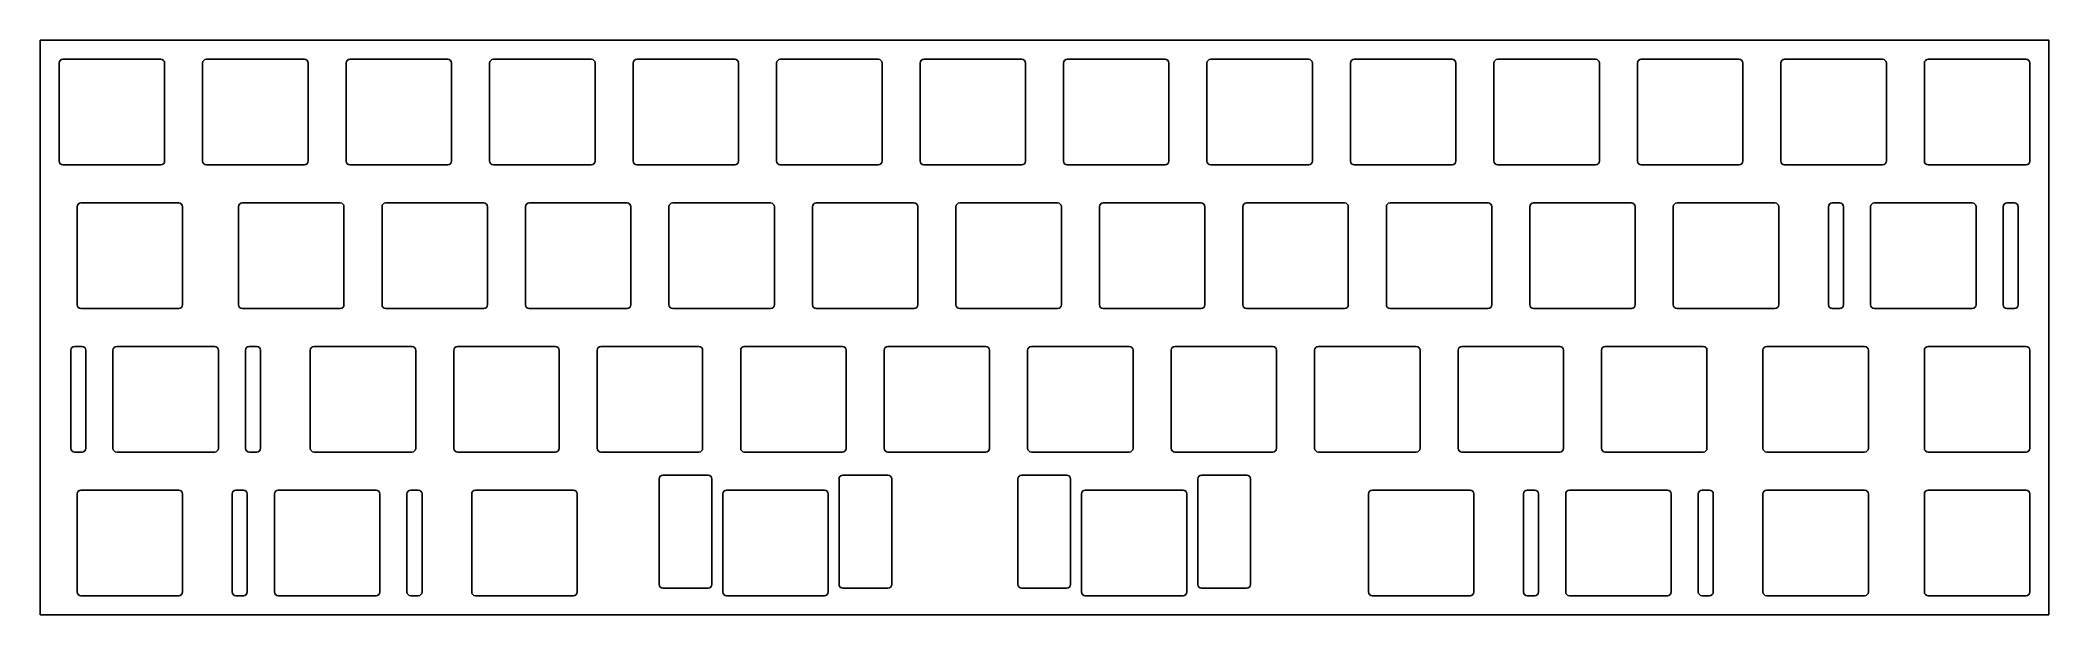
# Model space of a CAD drawing. Header units: millimetres. Extents: x 0 to 267, y -76 to 0.
import ezdxf

# ---------------------------------------------------------------- set-up
doc = ezdxf.new("R2010")
doc.units = ezdxf.units.MM

msp = doc.modelspace()

# ---------------------------------------------------------------- linework, layer by layer
for p, q in [((0, 0), (266.7, 0)), ((0, 0), (0, -76.2)), ((266.7, 0), (266.7, -76.2)), ((3.025, -2.525), (16.025, -2.525)), ((22.075, -2.525), (35.075, -2.525)), ((41.125, -2.525), (54.125, -2.525)), ((60.175, -2.525), (73.175, -2.525)), ((79.225, -2.525), (92.225, -2.525)), ((98.275, -2.525), (111.275, -2.525)), ((117.325, -2.525), (130.325, -2.525)), ((136.375, -2.525), (149.375, -2.525)), ((155.425, -2.525), (168.425, -2.525)), ((174.475, -2.525), (187.475, -2.525)), ((193.525, -2.525), (206.525, -2.525)), ((212.575, -2.525), (225.575, -2.525)), ((231.625, -2.525), (244.625, -2.525)), ((250.675, -2.525), (263.675, -2.525)), ((2.525, -3.025), (2.525, -16.025)), ((16.525, -3.025), (16.525, -16.025)), ((21.575, -3.025), (21.575, -16.025)), ((35.575, -3.025), (35.575, -16.025)), ((40.625, -3.025), (40.625, -16.025)), ((54.625, -3.025), (54.625, -16.025)), ((59.675, -3.025), (59.675, -16.025)), ((73.675, -3.025), (73.675, -16.025)), ((78.725, -3.025), (78.725, -16.025)), ((92.725, -3.025), (92.725, -16.025)), ((97.775, -3.025), (97.775, -16.025)), ((111.775, -3.025), (111.775, -16.025)), ((116.825, -3.025), (116.825, -16.025)), ((130.825, -3.025), (130.825, -16.025)), ((135.875, -3.025), (135.875, -16.025)), ((149.875, -3.025), (149.875, -16.025)), ((154.925, -3.025), (154.925, -16.025)), ((168.925, -3.025), (168.925, -16.025)), ((173.975, -3.025), (173.975, -16.025)), ((187.975, -3.025), (187.975, -16.025)), ((193.025, -3.025), (193.025, -16.025)), ((207.025, -3.025), (207.025, -16.025)), ((212.075, -3.025), (212.075, -16.025)), ((226.075, -3.025), (226.075, -16.025)), ((231.125, -3.025), (231.125, -16.025)), ((245.125, -3.025), (245.125, -16.025)), ((250.175, -3.025), (250.175, -16.025)), ((264.175, -3.025), (264.175, -16.025)), ((3.025, -16.525), (16.025, -16.525)), ((22.075, -16.525), (35.075, -16.525)), ((41.125, -16.525), (54.125, -16.525)), ((60.175, -16.525), (73.175, -16.525)), ((79.225, -16.525), (92.225, -16.525)), ((98.275, -16.525), (111.275, -16.525)), ((117.325, -16.525), (130.325, -16.525)), ((136.375, -16.525), (149.375, -16.525)), ((155.425, -16.525), (168.425, -16.525)), ((174.475, -16.525), (187.475, -16.525)), ((193.525, -16.525), (206.525, -16.525)), ((212.575, -16.525), (225.575, -16.525)), ((231.625, -16.525), (244.625, -16.525)), ((250.675, -16.525), (263.675, -16.525)), ((4.90625, -22.075), (4.90625, -35.075)), ((5.40625, -21.575), (18.40625, -21.575)), ((18.90625, -22.075), (18.90625, -35.075)), ((26.3375, -22.075), (26.3375, -35.075)), ((26.8375, -21.575), (39.8375, -21.575)), ((40.3375, -22.075), (40.3375, -35.075)), ((45.3875, -22.075), (45.3875, -35.075)), ((45.8875, -21.575), (58.8875, -21.575)), ((59.3875, -22.075), (59.3875, -35.075)), ((64.4375, -22.075), (64.4375, -35.075)), ((64.9375, -21.575), (77.9375, -21.575)), ((78.4375, -22.075), (78.4375, -35.075)), ((83.4875, -22.075), (83.4875, -35.075)), ((83.9875, -21.575), (96.9875, -21.575)), ((97.4875, -22.075), (97.4875, -35.075)), ((102.5375, -22.075), (102.5375, -35.075)), ((103.0375, -21.575), (116.0375, -21.575)), ((116.5375, -22.075), (116.5375, -35.075)), ((121.5875, -22.075), (121.5875, -35.075)), ((122.0875, -21.575), (135.0875, -21.575)), ((135.5875, -22.075), (135.5875, -35.075)), ((140.6375, -22.075), (140.6375, -35.075)), ((141.1375, -21.575), (154.1375, -21.575)), ((154.6375, -22.075), (154.6375, -35.075)), ((159.6875, -22.075), (159.6875, -35.075)), ((160.1875, -21.575), (173.1875, -21.575)), ((173.6875, -22.075), (173.6875, -35.075)), ((178.7375, -22.075), (178.7375, -35.075)), ((179.2375, -21.575), (192.2375, -21.575)), ((192.7375, -22.075), (192.7375, -35.075)), ((197.7875, -22.075), (197.7875, -35.075)), ((198.2875, -21.575), (211.2875, -21.575)), ((211.7875, -22.075), (211.7875, -35.075)), ((216.8375, -22.075), (216.8375, -35.075)), ((217.3375, -21.575), (230.3375, -21.575)), ((230.8375, -22.075), (230.8375, -35.075)), ((237.43125, -22.075), (237.43125, -35.075)), ((237.93125, -21.575), (238.93125, -21.575)), ((239.43125, -22.075), (239.43125, -35.075)), ((243.03125, -22.075), (243.03125, -35.075)), ((243.53125, -21.575), (256.53125, -21.575)), ((257.03125, -22.075), (257.03125, -35.075)), ((260.63125, -22.075), (260.63125, -35.075)), ((261.13125, -21.575), (262.13125, -21.575)), ((262.63125, -22.075), (262.63125, -35.075)), ((5.40625, -35.575), (18.40625, -35.575)), ((26.8375, -35.575), (39.8375, -35.575)), ((45.8875, -35.575), (58.8875, -35.575)), ((64.9375, -35.575), (77.9375, -35.575)), ((83.9875, -35.575), (96.9875, -35.575)), ((103.0375, -35.575), (116.0375, -35.575)), ((122.0875, -35.575), (135.0875, -35.575)), ((141.1375, -35.575), (154.1375, -35.575)), ((160.1875, -35.575), (173.1875, -35.575)), ((179.2375, -35.575), (192.2375, -35.575)), ((198.2875, -35.575), (211.2875, -35.575)), ((217.3375, -35.575), (230.3375, -35.575)), ((237.93125, -35.575), (238.93125, -35.575)), ((243.53125, -35.575), (256.53125, -35.575)), ((261.13125, -35.575), (262.13125, -35.575)), ((4.06875, -41.125), (4.06875, -54.125)), ((4.56875, -40.625), (5.56875, -40.625)), ((6.06875, -41.125), (6.06875, -54.125)), ((9.66875, -41.125), (9.66875, -54.125)), ((10.16875, -40.625), (23.16875, -40.625)), ((23.66875, -41.125), (23.66875, -54.125)), ((27.26875, -41.125), (27.26875, -54.125)), ((27.76875, -40.625), (28.76875, -40.625)), ((29.26875, -41.125), (29.26875, -54.125)), ((35.8625, -41.125), (35.8625, -54.125)), ((36.3625, -40.625), (49.3625, -40.625)), ((49.8625, -41.125), (49.8625, -54.125)), ((54.9125, -41.125), (54.9125, -54.125)), ((55.4125, -40.625), (68.4125, -40.625)), ((68.9125, -41.125), (68.9125, -54.125)), ((73.9625, -41.125), (73.9625, -54.125)), ((74.4625, -40.625), (87.4625, -40.625)), ((87.9625, -41.125), (87.9625, -54.125)), ((93.0125, -41.125), (93.0125, -54.125)), ((93.5125, -40.625), (106.5125, -40.625)), ((107.0125, -41.125), (107.0125, -54.125)), ((112.0625, -41.125), (112.0625, -54.125)), ((112.5625, -40.625), (125.5625, -40.625)), ((126.0625, -41.125), (126.0625, -54.125)), ((131.1125, -41.125), (131.1125, -54.125)), ((131.6125, -40.625), (144.6125, -40.625)), ((145.1125, -41.125), (145.1125, -54.125)), ((150.1625, -41.125), (150.1625, -54.125)), ((150.6625, -40.625), (163.6625, -40.625)), ((164.1625, -41.125), (164.1625, -54.125)), ((169.2125, -41.125), (169.2125, -54.125)), ((169.7125, -40.625), (182.7125, -40.625)), ((183.2125, -41.125), (183.2125, -54.125)), ((188.2625, -41.125), (188.2625, -54.125)), ((188.7625, -40.625), (201.7625, -40.625)), ((202.2625, -41.125), (202.2625, -54.125)), ((207.3125, -41.125), (207.3125, -54.125)), ((207.8125, -40.625), (220.8125, -40.625)), ((221.3125, -41.125), (221.3125, -54.125)), ((228.74375, -41.125), (228.74375, -54.125)), ((229.24375, -40.625), (242.24375, -40.625)), ((242.74375, -41.125), (242.74375, -54.125)), ((250.175, -41.125), (250.175, -54.125)), ((250.675, -40.625), (263.675, -40.625)), ((264.175, -41.125), (264.175, -54.125)), ((4.56875, -54.625), (5.56875, -54.625)), ((10.16875, -54.625), (23.16875, -54.625)), ((27.76875, -54.625), (28.76875, -54.625)), ((36.3625, -54.625), (49.3625, -54.625)), ((55.4125, -54.625), (68.4125, -54.625)), ((74.4625, -54.625), (87.4625, -54.625)), ((93.5125, -54.625), (106.5125, -54.625)), ((112.5625, -54.625), (125.5625, -54.625)), ((131.6125, -54.625), (144.6125, -54.625)), ((150.6625, -54.625), (163.6625, -54.625)), ((169.7125, -54.625), (182.7125, -54.625)), ((188.7625, -54.625), (201.7625, -54.625)), ((207.8125, -54.625), (220.8125, -54.625)), ((229.24375, -54.625), (242.24375, -54.625)), ((250.675, -54.625), (263.675, -54.625)), ((82.19325, -72.175), (82.19325, -58.175)), ((88.69325, -57.675), (82.69325, -57.675)), ((89.19325, -72.175), (89.19325, -58.175)), ((106.06925, -72.175), (106.06925, -58.175)), ((112.56925, -57.675), (106.56925, -57.675)), ((113.06925, -72.175), (113.06925, -58.175)), ((129.81825, -72.175), (129.81825, -58.175)), ((136.31825, -57.675), (130.31825, -57.675)), ((136.81825, -72.175), (136.81825, -58.175)), ((153.69425, -72.175), (153.69425, -58.175)), ((160.19425, -57.675), (154.19425, -57.675)), ((160.69425, -72.175), (160.69425, -58.175)), ((4.90625, -60.175), (4.90625, -73.175)), ((5.40625, -59.675), (18.40625, -59.675)), ((18.90625, -60.175), (18.90625, -73.175)), ((25.5, -60.175), (25.5, -73.175)), ((26, -59.675), (27, -59.675)), ((27.5, -60.175), (27.5, -73.175)), ((31.1, -60.175), (31.1, -73.175)), ((31.6, -59.675), (44.6, -59.675)), ((45.1, -60.175), (45.1, -73.175)), ((48.7, -60.175), (48.7, -73.175)), ((49.2, -59.675), (50.2, -59.675)), ((50.7, -60.175), (50.7, -73.175)), ((57.29375, -60.175), (57.29375, -73.175)), ((57.79375, -59.675), (70.79375, -59.675)), ((71.29375, -60.175), (71.29375, -73.175)), ((90.63125, -60.175), (90.63125, -73.175)), ((91.13125, -59.675), (104.13125, -59.675)), ((104.63125, -60.175), (104.63125, -73.175)), ((138.25625, -60.175), (138.25625, -73.175)), ((138.75625, -59.675), (151.75625, -59.675)), ((152.25625, -60.175), (152.25625, -73.175)), ((176.35625, -60.175), (176.35625, -73.175)), ((176.85625, -59.675), (189.85625, -59.675)), ((190.35625, -60.175), (190.35625, -73.175)), ((196.95, -60.175), (196.95, -73.175)), ((197.45, -59.675), (198.45, -59.675)), ((198.95, -60.175), (198.95, -73.175)), ((202.55, -60.175), (202.55, -73.175)), ((203.05, -59.675), (216.05, -59.675)), ((216.55, -60.175), (216.55, -73.175)), ((220.15, -60.175), (220.15, -73.175)), ((220.65, -59.675), (221.65, -59.675)), ((222.15, -60.175), (222.15, -73.175)), ((228.74375, -60.175), (228.74375, -73.175)), ((229.24375, -59.675), (242.24375, -59.675)), ((242.74375, -60.175), (242.74375, -73.175)), ((250.175, -60.175), (250.175, -73.175)), ((250.675, -59.675), (263.675, -59.675)), ((264.175, -60.175), (264.175, -73.175)), ((5.40625, -73.675), (18.40625, -73.675)), ((26, -73.675), (27, -73.675)), ((31.6, -73.675), (44.6, -73.675)), ((49.2, -73.675), (50.2, -73.675)), ((57.79375, -73.675), (70.79375, -73.675)), ((88.69325, -72.675), (82.69325, -72.675)), ((91.13125, -73.675), (104.13125, -73.675)), ((112.56925, -72.675), (106.56925, -72.675)), ((136.31825, -72.675), (130.31825, -72.675)), ((138.75625, -73.675), (151.75625, -73.675)), ((160.19425, -72.675), (154.19425, -72.675)), ((176.85625, -73.675), (189.85625, -73.675)), ((197.45, -73.675), (198.45, -73.675)), ((203.05, -73.675), (216.05, -73.675)), ((220.65, -73.675), (221.65, -73.675)), ((229.24375, -73.675), (242.24375, -73.675)), ((250.675, -73.675), (263.675, -73.675)), ((0, -76.2), (266.7, -76.2))]:
    msp.add_line(p, q)
for centre, start, end in [((3.025, -3.025), 90, 180), ((16.025, -3.025), 0, 90), ((22.075, -3.025), 90, 180), ((35.075, -3.025), 0, 90), ((41.125, -3.025), 90, 180), ((54.125, -3.025), 0, 90), ((60.175, -3.025), 90, 180), ((73.175, -3.025), 0, 90), ((79.225, -3.025), 90, 180), ((92.225, -3.025), 0, 90), ((98.275, -3.025), 90, 180), ((111.275, -3.025), 0, 90), ((117.325, -3.025), 90, 180), ((130.325, -3.025), 0, 90), ((136.375, -3.025), 90, 180), ((149.375, -3.025), 0, 90), ((155.425, -3.025), 90, 180), ((168.425, -3.025), 0, 90), ((174.475, -3.025), 90, 180), ((187.475, -3.025), 0, 90), ((193.525, -3.025), 90, 180), ((206.525, -3.025), 0, 90), ((212.575, -3.025), 90, 180), ((225.575, -3.025), 0, 90), ((231.625, -3.025), 90, 180), ((244.625, -3.025), 0, 90), ((250.675, -3.025), 90, 180), ((263.675, -3.025), 0, 90), ((3.025, -16.025), 180, 270), ((16.025, -16.025), 270, 360), ((22.075, -16.025), 180, 270), ((35.075, -16.025), 270, 360), ((41.125, -16.025), 180, 270), ((54.125, -16.025), 270, 360), ((60.175, -16.025), 180, 270), ((73.175, -16.025), 270, 360), ((79.225, -16.025), 180, 270), ((92.225, -16.025), 270, 360), ((98.275, -16.025), 180, 270), ((111.275, -16.025), 270, 360), ((117.325, -16.025), 180, 270), ((130.325, -16.025), 270, 360), ((136.375, -16.025), 180, 270), ((149.375, -16.025), 270, 360), ((155.425, -16.025), 180, 270), ((168.425, -16.025), 270, 360), ((174.475, -16.025), 180, 270), ((187.475, -16.025), 270, 360), ((193.525, -16.025), 180, 270), ((206.525, -16.025), 270, 360), ((212.575, -16.025), 180, 270), ((225.575, -16.025), 270, 360), ((231.625, -16.025), 180, 270), ((244.625, -16.025), 270, 360), ((250.675, -16.025), 180, 270), ((263.675, -16.025), 270, 360), ((5.40625, -22.075), 90, 180), ((18.40625, -22.075), 0, 90), ((26.8375, -22.075), 90, 180), ((39.8375, -22.075), 0, 90), ((45.8875, -22.075), 90, 180), ((58.8875, -22.075), 0, 90), ((64.9375, -22.075), 90, 180), ((77.9375, -22.075), 0, 90), ((83.9875, -22.075), 90, 180), ((96.9875, -22.075), 0, 90), ((103.0375, -22.075), 90, 180), ((116.0375, -22.075), 0, 90), ((122.0875, -22.075), 90, 180), ((135.0875, -22.075), 0, 90), ((141.1375, -22.075), 90, 180), ((154.1375, -22.075), 0, 90), ((160.1875, -22.075), 90, 180), ((173.1875, -22.075), 0, 90), ((179.2375, -22.075), 90, 180), ((192.2375, -22.075), 0, 90), ((198.2875, -22.075), 90, 180), ((211.2875, -22.075), 0, 90), ((217.3375, -22.075), 90, 180), ((230.3375, -22.075), 0, 90), ((237.93125, -22.075), 90, 180), ((238.93125, -22.075), 0, 90), ((243.53125, -22.075), 90, 180), ((256.53125, -22.075), 0, 90), ((261.13125, -22.075), 90, 180), ((262.13125, -22.075), 0, 90), ((5.40625, -35.075), 180, 270), ((18.40625, -35.075), 270, 360), ((26.8375, -35.075), 180, 270), ((39.8375, -35.075), 270, 360), ((45.8875, -35.075), 180, 270), ((58.8875, -35.075), 270, 360), ((64.9375, -35.075), 180, 270), ((77.9375, -35.075), 270, 360), ((83.9875, -35.075), 180, 270), ((96.9875, -35.075), 270, 360), ((103.0375, -35.075), 180, 270), ((116.0375, -35.075), 270, 360), ((122.0875, -35.075), 180, 270), ((135.0875, -35.075), 270, 360), ((141.1375, -35.075), 180, 270), ((154.1375, -35.075), 270, 360), ((160.1875, -35.075), 180, 270), ((173.1875, -35.075), 270, 360), ((179.2375, -35.075), 180, 270), ((192.2375, -35.075), 270, 360), ((198.2875, -35.075), 180, 270), ((211.2875, -35.075), 270, 360), ((217.3375, -35.075), 180, 270), ((230.3375, -35.075), 270, 360), ((237.93125, -35.075), 180, 270), ((238.93125, -35.075), 270, 360), ((243.53125, -35.075), 180, 270), ((256.53125, -35.075), 270, 360), ((261.13125, -35.075), 180, 270), ((262.13125, -35.075), 270, 360), ((4.56875, -41.125), 90, 180), ((5.56875, -41.125), 0, 90), ((10.16875, -41.125), 90, 180), ((23.16875, -41.125), 0, 90), ((27.76875, -41.125), 90, 180), ((28.76875, -41.125), 0, 90), ((36.3625, -41.125), 90, 180), ((49.3625, -41.125), 0, 90), ((55.4125, -41.125), 90, 180), ((68.4125, -41.125), 0, 90), ((74.4625, -41.125), 90, 180), ((87.4625, -41.125), 0, 90), ((93.5125, -41.125), 90, 180), ((106.5125, -41.125), 0, 90), ((112.5625, -41.125), 90, 180), ((125.5625, -41.125), 0, 90), ((131.6125, -41.125), 90, 180), ((144.6125, -41.125), 0, 90), ((150.6625, -41.125), 90, 180), ((163.6625, -41.125), 0, 90), ((169.7125, -41.125), 90, 180), ((182.7125, -41.125), 0, 90), ((188.7625, -41.125), 90, 180), ((201.7625, -41.125), 0, 90), ((207.8125, -41.125), 90, 180), ((220.8125, -41.125), 0, 90), ((229.24375, -41.125), 90, 180), ((242.24375, -41.125), 0, 90), ((250.675, -41.125), 90, 180), ((263.675, -41.125), 0, 90), ((4.56875, -54.125), 180, 270), ((5.56875, -54.125), 270, 360), ((10.16875, -54.125), 180, 270), ((23.16875, -54.125), 270, 360), ((27.76875, -54.125), 180, 270), ((28.76875, -54.125), 270, 360), ((36.3625, -54.125), 180, 270), ((49.3625, -54.125), 270, 360), ((55.4125, -54.125), 180, 270), ((68.4125, -54.125), 270, 360), ((74.4625, -54.125), 180, 270), ((87.4625, -54.125), 270, 360), ((93.5125, -54.125), 180, 270), ((106.5125, -54.125), 270, 360), ((112.5625, -54.125), 180, 270), ((125.5625, -54.125), 270, 360), ((131.6125, -54.125), 180, 270), ((144.6125, -54.125), 270, 360), ((150.6625, -54.125), 180, 270), ((163.6625, -54.125), 270, 360), ((169.7125, -54.125), 180, 270), ((182.7125, -54.125), 270, 360), ((188.7625, -54.125), 180, 270), ((201.7625, -54.125), 270, 360), ((207.8125, -54.125), 180, 270), ((220.8125, -54.125), 270, 360), ((229.24375, -54.125), 180, 270), ((242.24375, -54.125), 270, 360), ((250.675, -54.125), 180, 270), ((263.675, -54.125), 270, 360), ((82.69325, -58.175), 90, 180), ((88.69325, -58.175), 0, 90), ((106.56925, -58.175), 90, 180), ((112.56925, -58.175), 0, 90), ((130.31825, -58.175), 90, 180), ((136.31825, -58.175), 0, 90), ((154.19425, -58.175), 90, 180), ((160.19425, -58.175), 0, 90), ((5.40625, -60.175), 90, 180), ((18.40625, -60.175), 0, 90), ((26, -60.175), 90, 180), ((27, -60.175), 0, 90), ((31.6, -60.175), 90, 180), ((44.6, -60.175), 0, 90), ((49.2, -60.175), 90, 180), ((50.2, -60.175), 0, 90), ((57.79375, -60.175), 90, 180), ((70.79375, -60.175), 0, 90), ((91.13125, -60.175), 90, 180), ((104.13125, -60.175), 0, 90), ((138.75625, -60.175), 90, 180), ((151.75625, -60.175), 0, 90), ((176.85625, -60.175), 90, 180), ((189.85625, -60.175), 0, 90), ((197.45, -60.175), 90, 180), ((198.45, -60.175), 0, 90), ((203.05, -60.175), 90, 180), ((216.05, -60.175), 0, 90), ((220.65, -60.175), 90, 180), ((221.65, -60.175), 0, 90), ((229.24375, -60.175), 90, 180), ((242.24375, -60.175), 0, 90), ((250.675, -60.175), 90, 180), ((263.675, -60.175), 0, 90), ((5.40625, -73.175), 180, 270), ((18.40625, -73.175), 270, 360), ((26, -73.175), 180, 270), ((27, -73.175), 270, 360), ((31.6, -73.175), 180, 270), ((44.6, -73.175), 270, 360), ((49.2, -73.175), 180, 270), ((50.2, -73.175), 270, 360), ((57.79375, -73.175), 180, 270), ((70.79375, -73.175), 270, 360), ((82.69325, -72.175), -180, -90), ((88.69325, -72.175), -90, 0), ((91.13125, -73.175), 180, 270), ((104.13125, -73.175), 270, 360), ((106.56925, -72.175), -180, -90), ((112.56925, -72.175), -90, 0), ((130.31825, -72.175), -180, -90), ((136.31825, -72.175), -90, 0), ((138.75625, -73.175), 180, 270), ((151.75625, -73.175), 270, 360), ((154.19425, -72.175), -180, -90), ((160.19425, -72.175), -90, 0), ((176.85625, -73.175), 180, 270), ((189.85625, -73.175), 270, 360), ((197.45, -73.175), 180, 270), ((198.45, -73.175), 270, 360), ((203.05, -73.175), 180, 270), ((216.05, -73.175), 270, 360), ((220.65, -73.175), 180, 270), ((221.65, -73.175), 270, 360), ((229.24375, -73.175), 180, 270), ((242.24375, -73.175), 270, 360), ((250.675, -73.175), 180, 270), ((263.675, -73.175), 270, 360)]:
    msp.add_arc(centre, 0.5, start, end)

doc.saveas('drawing.dxf')
